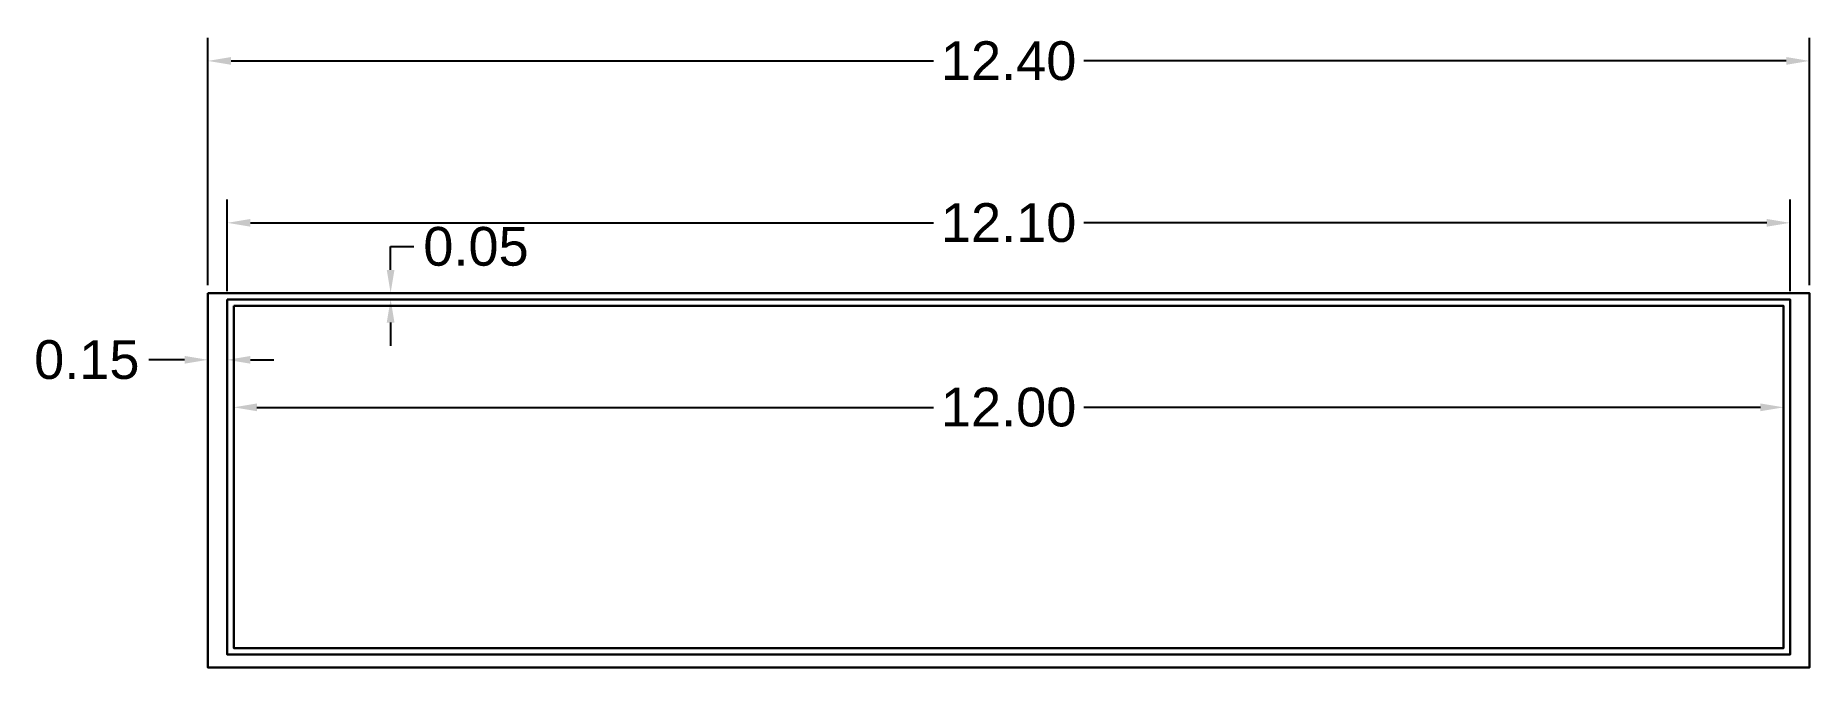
# Model space of a CAD drawing. Header units: centimetres. Extents: x 9.3 to 23, y 6 to 10.9.
import ezdxf

# ---------------------------------------------------------------- set-up
doc = ezdxf.new("R2010")
doc.units = ezdxf.units.CM
doc.header["$MEASUREMENT"] = 0
for name, color, linetype, lineweight in [('Cotare', 2, 'Continuous', 0), ('Ecran', 109, 'Continuous', 30), ('Margine ecran', 250, 'Continuous', 30)]:
    doc.layers.add(name, color=color, linetype=linetype, lineweight=lineweight)
doc.layers.add('Sticla ecran', color=7, linetype='Continuous', lineweight=30, transparency=0.9)
doc.styles.get("Standard").update_dxf_attribs({"font": 'arial.ttf'})
doc.dimstyles.get("Standard").update_dxf_attribs({"dimtxt": 0.3, "dimasz": 0.18, "dimexe": 0.18, "dimexo": 0.0625, "dimgap": 0.09, "dimtad": 0, "dimtih": 1, "dimtoh": 1, "dimzin": 0, "dimdsep": 46, "dimtxsty": 'Standard', "dimcen": 0.09, "dimadec": 0, "dimazin": 0, "dimtfac": 1, "dimtofl": 0, "dimtmove": 0, "dimatfit": 3, "dimfxl": 1, "dimtolj": 1, "dimtzin": 0, "dimarcsym": 0})

# ---------------------------------------------------------------- blocks, each defined once
blk = doc.blocks.new('*D1')
at = {"layer": 'Cotare', "color": 0, "lineweight": -2, "transparency": 16777216}
for p, q in [((10.614, 8.942), (10.614, 10.858)), ((23.014, 8.942), (23.014, 10.858)), ((10.794, 10.678), (16.233, 10.678)), ((22.834, 10.678), (17.396, 10.678))]:
    blk.add_line(p, q, dxfattribs=at)
at = {"layer": 'Cotare', "color": 0, "transparency": 16777216}
for points in [[(10.794, 10.708), (10.794, 10.648), (10.614, 10.678)], [(22.834, 10.708), (22.834, 10.648), (23.014, 10.678)]]:
    blk.add_solid(points, dxfattribs=at)
at = {"layer": 'Defpoints', "color": 0, "transparency": 16777216}
for p in [(23.014, 10.678), (10.614, 8.88, -4.305), (23.014, 8.88, -4.305)]:
    blk.add_point(p, dxfattribs=at)
at = {"layer": 'Cotare', "color": 0, "transparency": 16777216, "insert": (16.814, 10.678), "char_height": 0.3, "attachment_point": 5}
blk.add_mtext('\\A1;12.40', dxfattribs=at)
blk = doc.blocks.new('*D2')
at = {"layer": 'Cotare', "color": 0, "lineweight": -2, "transparency": 16777216}
for p, q in [((10.764, 8.894), (10.764, 9.604)), ((22.864, 8.894), (22.864, 9.604)), ((10.944, 9.424), (16.233, 9.424)), ((22.684, 9.424), (17.396, 9.424))]:
    blk.add_line(p, q, dxfattribs=at)
at = {"layer": 'Cotare', "color": 0, "transparency": 16777216}
for points in [[(10.944, 9.454), (10.944, 9.394), (10.764, 9.424)], [(22.684, 9.454), (22.684, 9.394), (22.864, 9.424)]]:
    blk.add_solid(points, dxfattribs=at)
at = {"layer": 'Defpoints', "color": 0, "transparency": 16777216}
for p in [(22.864, 9.424), (10.764, 8.831, -4.305), (22.864, 8.831, -4.305)]:
    blk.add_point(p, dxfattribs=at)
at = {"layer": 'Cotare', "color": 0, "transparency": 16777216, "insert": (16.814, 9.424), "char_height": 0.3, "attachment_point": 5}
blk.add_mtext('\\A1;12.10', dxfattribs=at)
blk = doc.blocks.new('*D3')
at = {"layer": 'Cotare', "color": 0, "lineweight": -2, "transparency": 16777216}
for p, q in [((10.814, 8.717), (10.814, 7.815)), ((22.814, 8.717), (22.814, 7.815)), ((10.994, 7.995), (16.233, 7.995)), ((22.634, 7.995), (17.396, 7.995))]:
    blk.add_line(p, q, dxfattribs=at)
at = {"layer": 'Cotare', "color": 0, "transparency": 16777216}
for points in [[(10.994, 8.025), (10.994, 7.965), (10.814, 7.995)], [(22.634, 8.025), (22.634, 7.965), (22.814, 7.995)]]:
    blk.add_solid(points, dxfattribs=at)
at = {"layer": 'Defpoints', "color": 0, "transparency": 16777216}
for p in [(10.814, 8.78, -4.305), (22.814, 8.78, -4.305), (22.814, 7.995)]:
    blk.add_point(p, dxfattribs=at)
at = {"layer": 'Cotare', "color": 0, "transparency": 16777216, "insert": (16.814, 7.995), "char_height": 0.3, "attachment_point": 5}
blk.add_mtext('\\A1;12.00', dxfattribs=at)
blk = doc.blocks.new('*D4')
at = {"layer": 'Cotare', "color": 0, "lineweight": -2, "transparency": 16777216}
for p, q in [((10.614, 8.817), (10.614, 8.183)), ((10.764, 8.817), (10.764, 8.183)), ((10.434, 8.363), (10.158, 8.363)), ((10.944, 8.363), (11.124, 8.363))]:
    blk.add_line(p, q, dxfattribs=at)
at = {"layer": 'Cotare', "color": 0, "transparency": 16777216}
for points in [[(10.434, 8.393), (10.434, 8.333), (10.614, 8.363)], [(10.944, 8.393), (10.944, 8.333), (10.764, 8.363)]]:
    blk.add_solid(points, dxfattribs=at)
at = {"layer": 'Defpoints', "color": 0, "transparency": 16777216}
for p in [(10.614, 8.88, -4.305), (10.764, 8.88, -4.305), (10.764, 8.363)]:
    blk.add_point(p, dxfattribs=at)
at = {"layer": 'Cotare', "color": 0, "transparency": 16777216, "insert": (9.677, 8.363), "char_height": 0.3, "attachment_point": 5}
blk.add_mtext('\\A1;0.15', dxfattribs=at)
blk = doc.blocks.new('*D5')
at = {"layer": 'Cotare', "color": 0, "lineweight": -2, "transparency": 16777216}
for p, q in [((12.029, 9.06), (12.029, 9.24)), ((12.029, 9.24), (12.209, 9.24)), ((10.827, 8.88), (12.209, 8.88)), ((10.827, 8.831), (12.209, 8.831)), ((12.029, 8.651), (12.029, 8.471))]:
    blk.add_line(p, q, dxfattribs=at)
at = {"layer": 'Cotare', "color": 0, "transparency": 16777216}
for points in [[(11.999, 9.06), (12.059, 9.06), (12.029, 8.88)], [(11.999, 8.651), (12.059, 8.651), (12.029, 8.831)]]:
    blk.add_solid(points, dxfattribs=at)
at = {"layer": 'Defpoints', "color": 0, "transparency": 16777216}
for p in [(10.764, 8.88, -4.305), (10.764, 8.831, -4.305), (12.029, 8.88)]:
    blk.add_point(p, dxfattribs=at)
at = {"layer": 'Cotare', "color": 0, "transparency": 16777216, "insert": (12.69, 9.24), "char_height": 0.3, "attachment_point": 5}
blk.add_mtext('\\A1;0.05', dxfattribs=at)

msp = doc.modelspace()

# ---------------------------------------------------------------- linework, layer by layer
at = {"layer": 'Ecran'}
msp.add_lwpolyline([(10.814, 8.78), (22.814, 8.78), (22.814, 6.13), (10.814, 6.13)], close=True, dxfattribs=at)
at = {"layer": 'Margine ecran'}
msp.add_lwpolyline([(10.764, 8.831), (22.864, 8.831), (22.864, 6.08), (10.764, 6.08)], close=True, dxfattribs=at)
at = {"layer": 'Sticla ecran'}
msp.add_lwpolyline([(10.614, 8.88), (23.014, 8.88), (23.014, 5.98), (10.614, 5.98)], close=True, dxfattribs=at)

# ---------------------------------------------------------------- dimensions: what is measured, and where the dimension line sits
at = {"layer": 'Cotare'}
for base, p1, p2, picture, middle in [((23.014, 10.678), (10.614, 8.88, -4.305), (23.014, 8.88, -4.305), '*D1', (16.814, 10.678)), ((22.864, 9.424), (10.764, 8.831, -4.305), (22.864, 8.831, -4.305), '*D2', (16.814, 9.424)), ((22.814, 7.995), (10.814, 8.78, -4.305), (22.814, 8.78, -4.305), '*D3', (16.814, 7.995))]:
    dim = msp.add_linear_dim(base=base, p1=p1, p2=p2, dimstyle='Standard', dxfattribs=at)
    dim.commit()
    dim.dimension.update_dxf_attribs({"geometry": picture, "text_midpoint": middle})
dim = msp.add_linear_dim(base=(12.029, 8.88), p1=(10.764, 8.831, -4.305), p2=(10.764, 8.88, -4.305), angle=90, dimstyle='Standard', dxfattribs=at)
dim.commit()
dim.dimension.update_dxf_attribs({"geometry": '*D5', "text_midpoint": (12.69, 9.24)})
dim = msp.add_linear_dim(base=(10.764, 8.363), p1=(10.614, 8.88, -4.305), p2=(10.764, 8.88, -4.305), dimstyle='Standard', dxfattribs=at)
dim.commit()
dim.dimension.update_dxf_attribs({"geometry": '*D4', "text_midpoint": (9.677, 8.363), "dimtype": 160})

doc.saveas('drawing.dxf')
